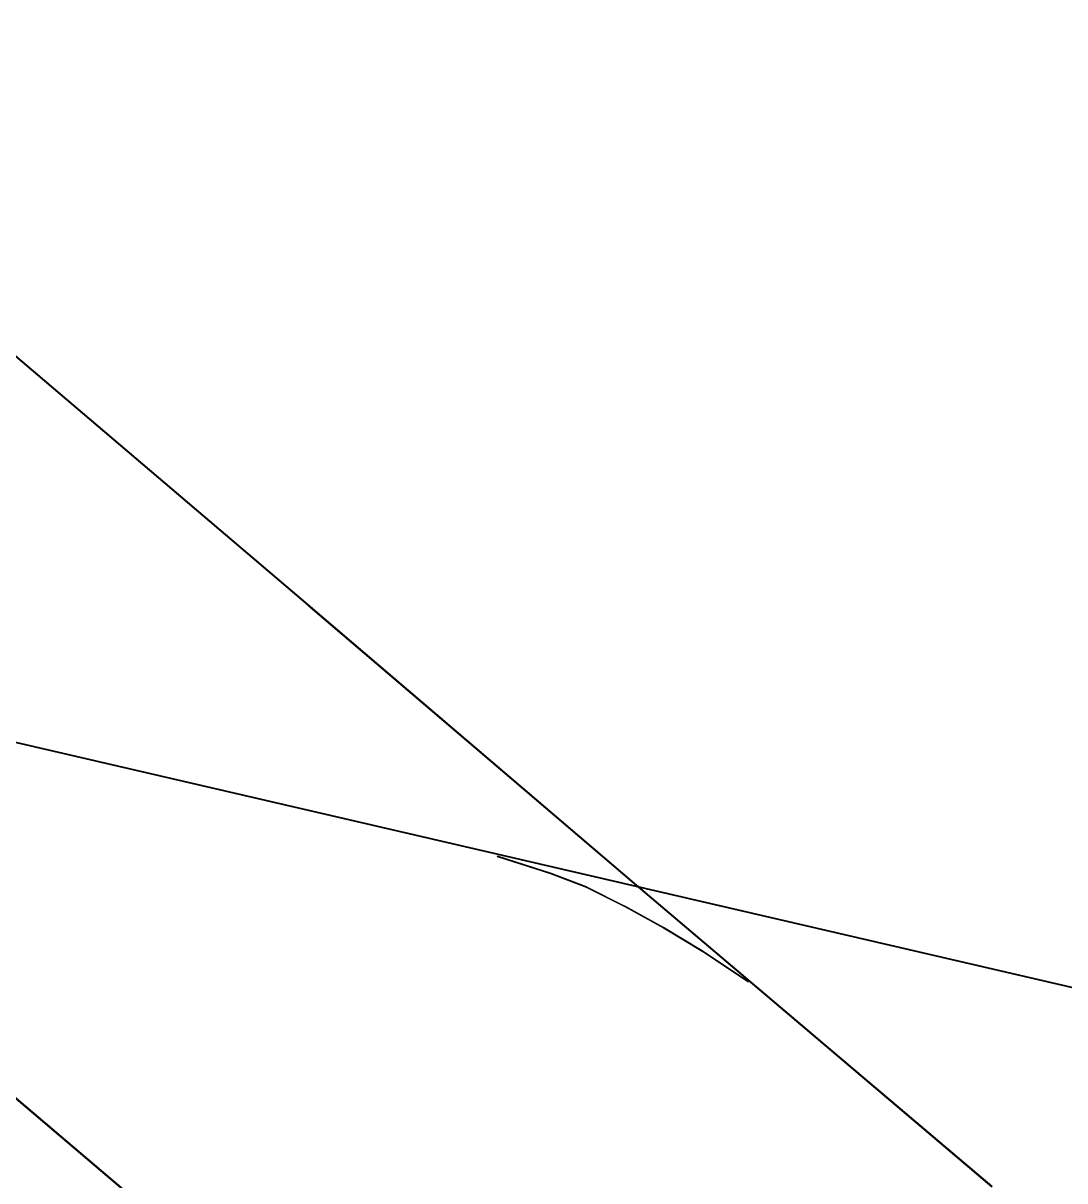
# Model space of a CAD drawing. Extents: x -291248544 to -291003570, y 98625193 to 98746984.
# Drawn here: x -291061953 to -291055781, y 98723660 to 98730516 of the extents above; entities that cross this region are included whole.
import ezdxf

# ---------------------------------------------------------------- set-up
doc = ezdxf.new("R2010")
doc.units = 0

msp = doc.modelspace()

# ---------------------------------------------------------------- linework, layer by layer
at = {"layer": 'mg_to_dxf', "color": 2}
for points in [[(-291064315.41, 98730514.2), (-291064316.83, 98730514.09), (-291060264.85, 98727068.77), (-291060264.97, 98727070.18)], [(-291060264.97, 98727070.18), (-291060263.56, 98727070.29), (-291064315.53, 98730515.61), (-291064315.41, 98730514.2)], [(-291060264.21, 98727069.53), (-291060264.32, 98727070.94), (-291060265.62, 98727069.42), (-291060264.21, 98727069.53)], [(-291060264.21, 98727069.53), (-291060265.62, 98727069.42), (-291058319.36, 98725409.38), (-291058319.47, 98725410.79)], [(-291060264.97, 98727070.18), (-291060264.85, 98727068.77), (-291060263.56, 98727070.29), (-291060264.97, 98727070.18)], [(-291058319.47, 98725410.79), (-291058318.06, 98725410.9), (-291060264.32, 98727070.94), (-291060264.21, 98727069.53)], [(-291063582.89, 98726623.42), (-291063584.07, 98726622.67), (-291050948.86, 98723692.77), (-291050949.58, 98723693.96)], [(-291050949.58, 98723693.96), (-291050948.36, 98723694.7), (-291063583.66, 98726624.63), (-291063582.89, 98726623.42)], [(-291059142.59, 98725581.97), (-291059143.24, 98725583.23), (-291059143.85, 98725581.32), (-291059142.59, 98725581.97)], [(-291059142.59, 98725581.97), (-291059143.85, 98725581.32), (-291058822.49, 98725478.03), (-291058823.11, 98725479.28)], [(-291058823.11, 98725479.28), (-291058821.82, 98725479.92), (-291059143.24, 98725583.23), (-291059142.59, 98725581.97)], [(-291058822.17, 98725478.94), (-291058822.76, 98725480.25), (-291058823.43, 98725478.36), (-291058822.17, 98725478.94)], [(-291058822.17, 98725478.94), (-291058823.43, 98725478.36), (-291058616.58, 98725397.92), (-291058617.1, 98725399.2)], [(-291058823.11, 98725479.28), (-291058822.49, 98725478.03), (-291058821.82, 98725479.92), (-291058823.11, 98725479.28)], [(-291058617.1, 98725399.2), (-291058615.77, 98725399.75), (-291058822.76, 98725480.25), (-291058822.17, 98725478.94)], [(-291058616.19, 98725398.79), (-291058616.68, 98725400.16), (-291058617.49, 98725398.33), (-291058616.19, 98725398.79)], [(-291058616.19, 98725398.79), (-291058617.49, 98725398.33), (-291058387.77, 98725283.47), (-291058388.2, 98725284.8)], [(-291058617.1, 98725399.2), (-291058616.58, 98725397.92), (-291058615.77, 98725399.75), (-291058617.1, 98725399.2)], [(-291058388.2, 98725284.8), (-291058386.84, 98725285.24), (-291058616.68, 98725400.16), (-291058616.19, 98725398.79)], [(-291058318.71, 98725410.14), (-291058318.83, 98725411.55), (-291058320.12, 98725410.02), (-291058318.71, 98725410.14)], [(-291058318.71, 98725410.14), (-291058320.12, 98725410.02), (-291056213.64, 98723624.1), (-291056213.76, 98723625.51)], [(-291058319.47, 98725410.79), (-291058319.36, 98725409.38), (-291058318.06, 98725410.9), (-291058319.47, 98725410.79)], [(-291056213.76, 98723625.51), (-291056212.35, 98723625.62), (-291058318.83, 98725411.55), (-291058318.71, 98725410.14)], [(-291058387.32, 98725284.34), (-291058387.73, 98725285.7), (-291058388.66, 98725283.93), (-291058387.32, 98725284.34)], [(-291058387.32, 98725284.34), (-291058388.66, 98725283.93), (-291058158.93, 98725157.58), (-291058159.31, 98725158.93)], [(-291058388.2, 98725284.8), (-291058387.77, 98725283.47), (-291058386.84, 98725285.24), (-291058388.2, 98725284.8)], [(-291058159.31, 98725158.93), (-291058157.94, 98725159.32), (-291058387.73, 98725285.7), (-291058387.32, 98725284.34)], [(-291058158.45, 98725158.43), (-291058158.8, 98725159.82), (-291058159.8, 98725158.08), (-291058158.45, 98725158.43)], [(-291058159.31, 98725158.93), (-291058158.93, 98725157.58), (-291058157.94, 98725159.32), (-291058159.31, 98725158.93)], [(-291057930.42, 98725021.62), (-291057929.03, 98725021.95), (-291058158.8, 98725159.82), (-291058158.45, 98725158.43)], [(-291058158.45, 98725158.43), (-291058159.8, 98725158.08), (-291057930.1, 98725020.26), (-291057930.42, 98725021.62)], [(-291057929.58, 98725021.08), (-291057929.87, 98725022.48), (-291057930.94, 98725020.79), (-291057929.58, 98725021.08)], [(-291057655.75, 98724838.53), (-291057654.36, 98724838.81), (-291057929.87, 98725022.48), (-291057929.58, 98725021.08)], [(-291057929.58, 98725021.08), (-291057930.94, 98725020.79), (-291057655.47, 98724837.15), (-291057655.75, 98724838.53)], [(-291057930.42, 98725021.62), (-291057930.1, 98725020.26), (-291057929.03, 98725021.95), (-291057930.42, 98725021.62)], [(-291057655.75, 98724838.53), (-291057655.47, 98724837.15), (-291057654.36, 98724838.81), (-291057655.75, 98724838.53)], [(-291062324.14, 98724425.95), (-291062325.55, 98724425.83), (-291054176.6, 98717501.51), (-291054176.71, 98717502.92)], [(-291054176.71, 98717502.92), (-291054175.3, 98717503.03), (-291062324.26, 98724427.35), (-291062324.14, 98724425.95)]]:
    msp.add_3dface(points, dxfattribs=at)

doc.saveas('drawing.dxf')
